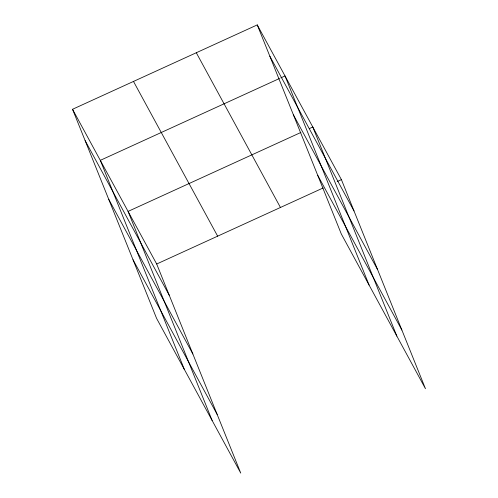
<?xml version="1.0" encoding="UTF-8"?>
<svg xmlns="http://www.w3.org/2000/svg" width="498" height="498" viewBox="0 0 498 498"><rect width="100%" height="100%" fill="white"/><g stroke="black" fill="none" stroke-linecap="round" stroke-linejoin="round"><path stroke-width="0.75" d="M72.534 109.28L156.689 264.008L240.746 473.1L156.59 318.378L72.534 109.28L257.254 24.9L341.41 179.622L425.466 388.72L341.311 233.992L257.254 24.9M279.422 78.522L100.31 160.344L184.36 369.435M280.822 77.881L285.024 75.957L369.08 285.055M300.885 132.462L128.079 211.401L212.136 420.493M309.295 128.621L312.794 127.015L396.85 336.113M156.689 264.008L323.19 187.945M337.202 181.546L341.41 179.622M269.848 56.224L354.003 210.947M293.428 114.889L377.584 269.611M317.73 175.327L401.88 330.056M196.299 52.744L280.449 207.473M133.495 81.435L217.645 236.158M85.127 140.604L169.283 295.326M108.713 199.268L192.863 353.991M133.01 259.713L217.159 414.436"/></g></svg>
